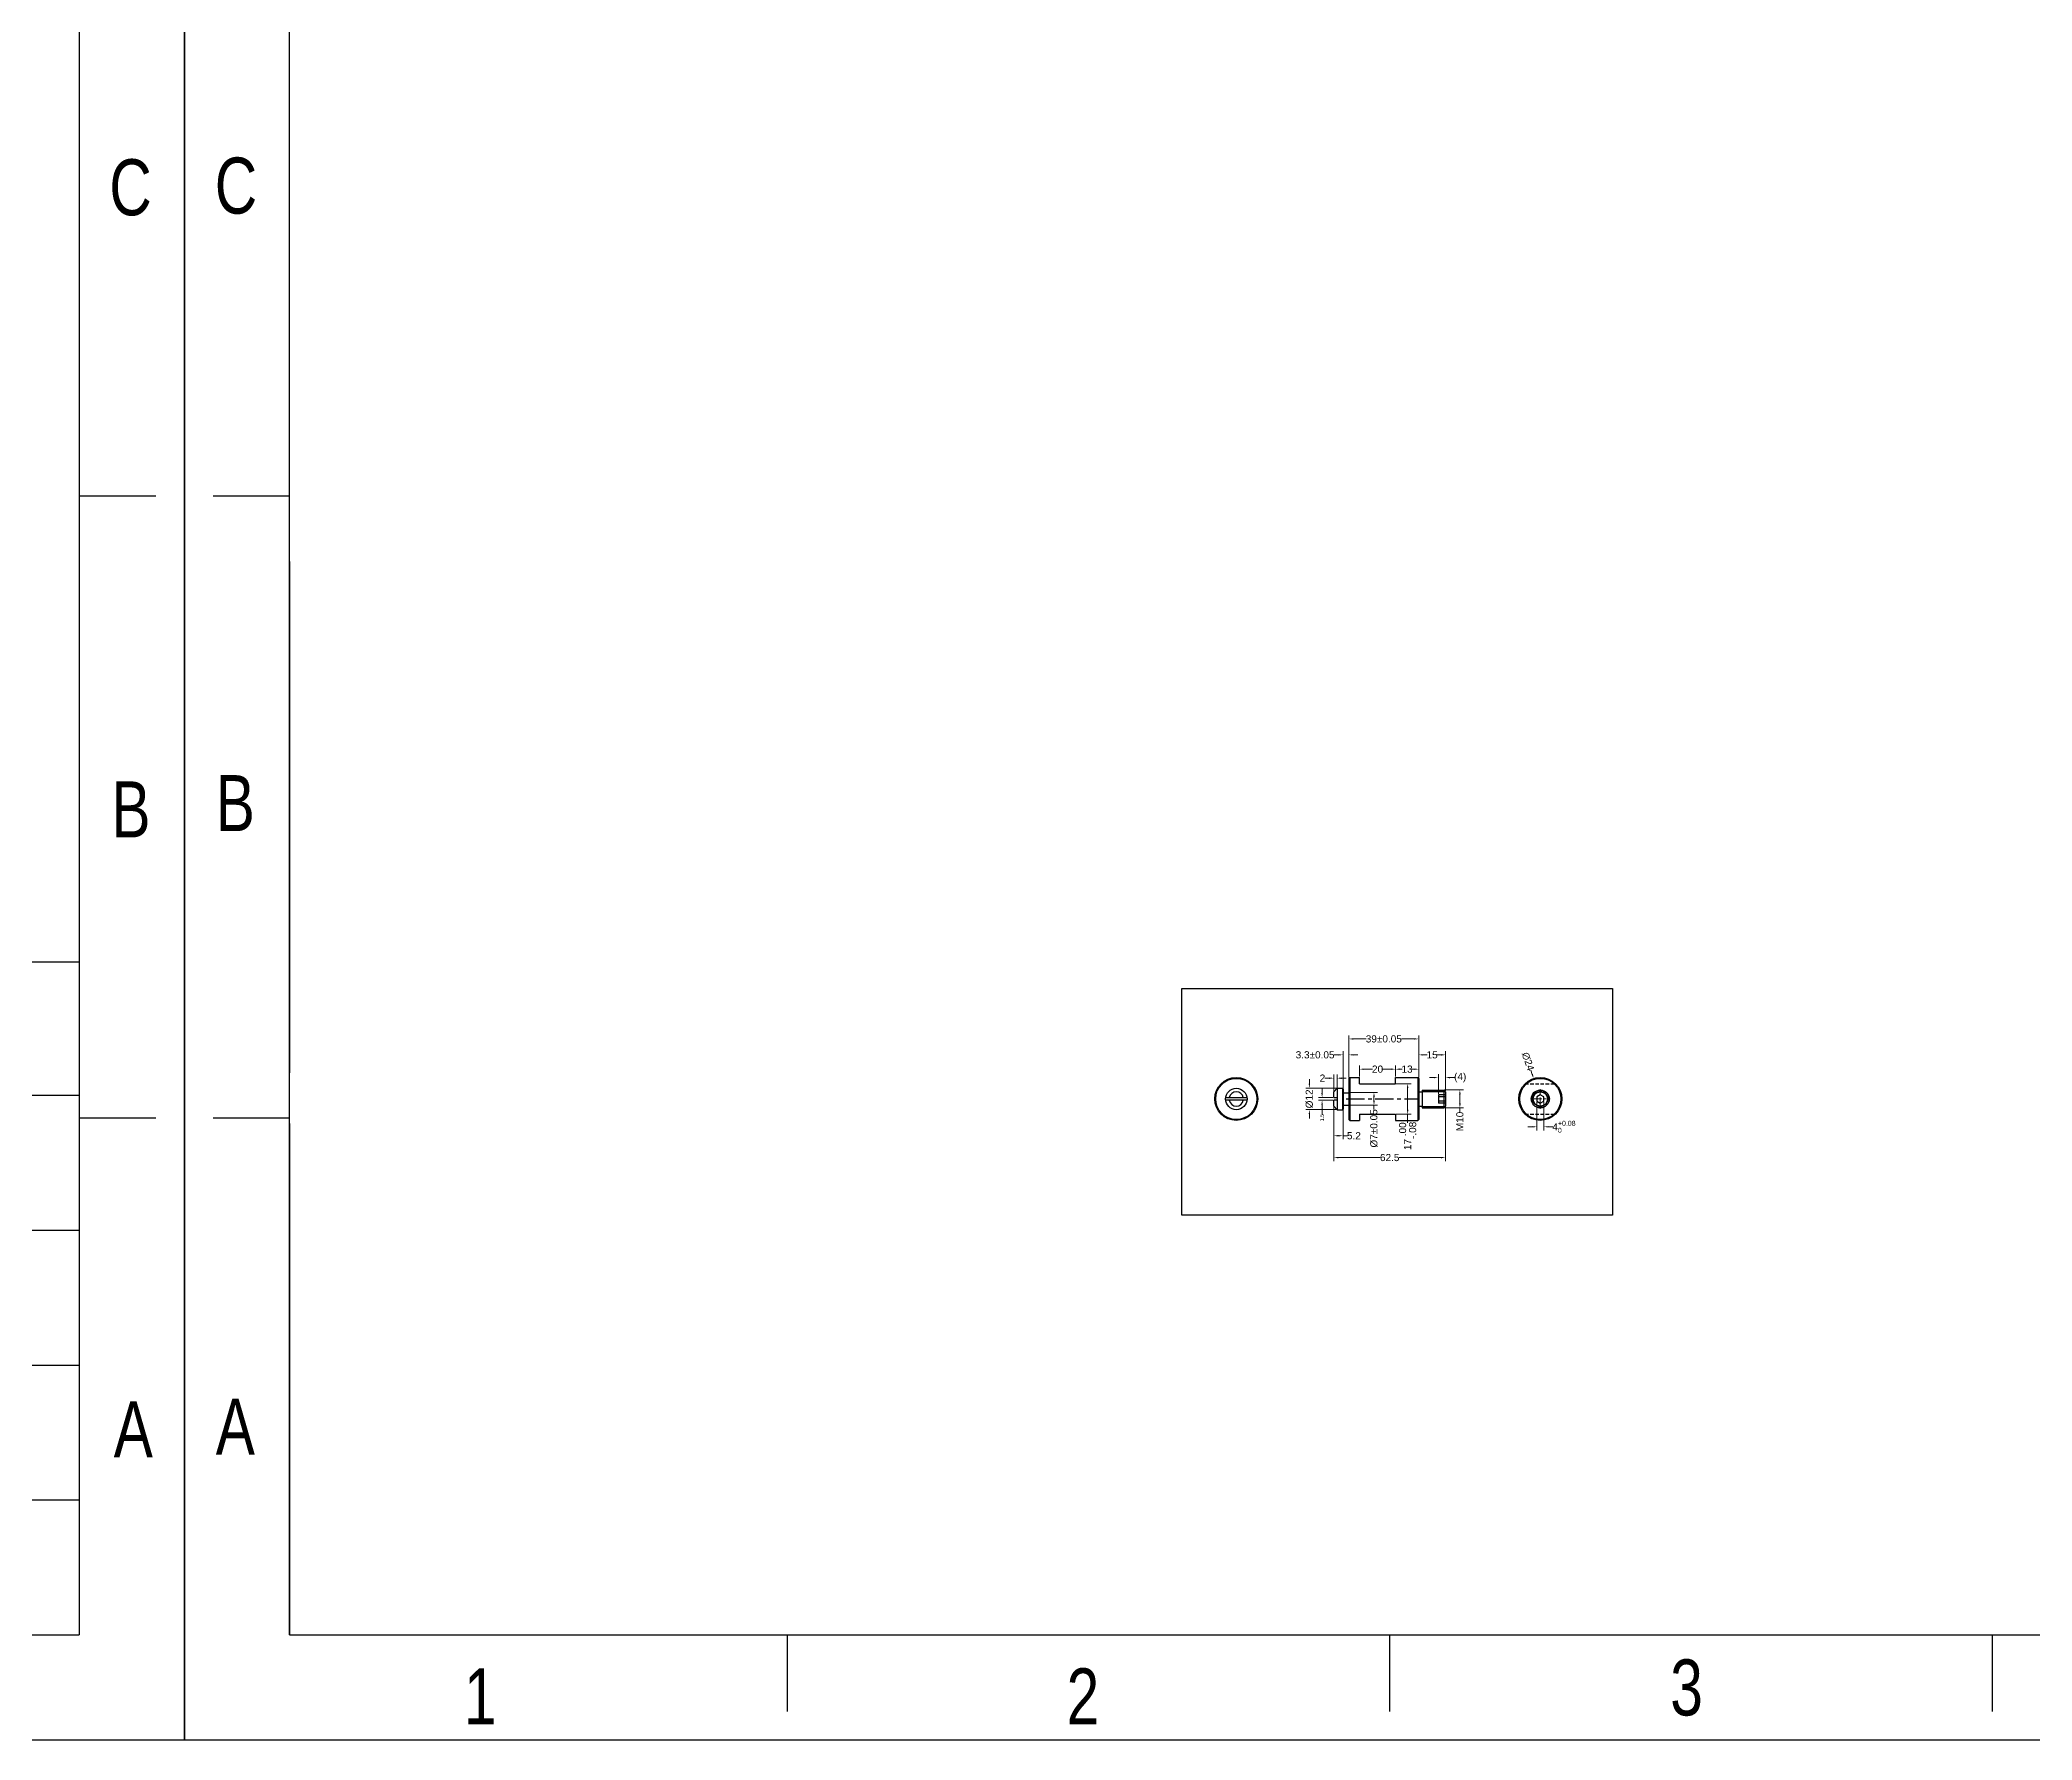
# Model space of a CAD drawing. Header units: millimetres. Extents: x -3132 to 28633, y 682 to 5849.
# Drawn here: x 16998 to 18111, y 682 to 1632 of the extents above; entities that cross this region are included whole.
import ezdxf

# ---------------------------------------------------------------- set-up
doc = ezdxf.new("R2010")
doc.units = ezdxf.units.MM
doc.linetypes.add('CENTER', pattern=[50.8, 31.75, -6.35, 6.35, -6.35])
doc.linetypes.add('HIDDEN', pattern=[9.525, 6.35, -3.175])
for name, color, linetype in [('02___PRT_ALL_AXES', 7, 'Continuous'), ('DEFAULT_2', 8, 'HIDDEN'), ('DIM', 4, 'Continuous')]:
    doc.layers.add(name, color=color, linetype=linetype)
doc.layers.add('screw', color=33, linetype='Continuous', lineweight=13)
doc.styles.add('CKSTANDARD', font='arial.ttf')
doc.styles.add('Roamns', font='romans.shx')
doc.styles.get("Standard").update_dxf_attribs({"font": 'arial.ttf'})
doc.dimstyles.new('0.4', dxfattribs={"dimscale": 10, "dimtxt": 0.4, "dimasz": 0.25, "dimexe": 0.2, "dimexo": 0.05, "dimgap": 0, "dimtad": 0, "dimzin": 9, "dimdsep": 46, "dimtxsty": 'Standard', "dimcen": 0, "dimclrd": 3, "dimclre": 3, "dimclrt": 3, "dimazin": 2, "dimtp": 0.01, "dimtm": 0.01, "dimtfac": 1, "dimtofl": 0, "dimtmove": 0, "dimatfit": 3, "dimfxl": 1, "dimtolj": 1, "dimtzin": 4, "dimlwd": 13, "dimlwe": 13, "dimarcsym": 0})

# ---------------------------------------------------------------- blocks, each defined once
blk = doc.blocks.new('standard template')
for p, q in [((456, 11245), (54, 11245)), ((37812, 11245), (37409, 11245)), ((456, 10901), (456, 8211)), ((456, 8211), (456, 10446)), ((456, 6313), (456, 10291)), ((23857, 8796), (37409, 8796)), ((23857, 8093), (37409, 8093)), ((456, 7973), (54, 7973)), ((37812, 7973), (37409, 7973)), ((456, 7944), (456, 5254)), ((23857, 7383), (37409, 7383)), ((23857, 6674), (37409, 6674)), ((23857, 5964), (37409, 5964)), ((456, 5254), (37409, 5254)), ((3074, 5254), (3074, 4851)), ((6246, 4851), (6246, 5254)), ((9418, 4851), (9418, 5254))]:
    blk.add_line(p, q)
blk.add_lwpolyline([(37963, 4700), (-97, 4700), (-97, 30879), (37963, 30879)], close=True)
at = {"color": 7}
for points in [[(456, 6674), (456, 5964), (456, 5254), (456, 30226), (37409, 30226), (37409, 5254)], [(456, 9631), (456, 8921), (456, 8211)]]:
    blk.add_lwpolyline(points, dxfattribs=at)
at = {"style": 'CKSTANDARD', "width": 0.75}
for s, p in [('C', (62, 12732)), ('C', (37567, 12723)), ('B', (67, 9483)), ('B', (37578, 9450)), ('A', (67, 6202)), ('A', (37590, 6188)), ('1', (1373, 4783)), ('2', (4545, 4783)), ('3', (7722, 4830))]:
    blk.add_text(s, height=295, dxfattribs=at).set_placement(p)
at = {"style": 'Roamns'}
for tag, p in [('PAGE_NAME', (27466, 7594)), ('PROJECT_NAME', (27466, 6884)), ('DRAWN_NAME', (27466, 6174)), ('VERSION', (34241, 6174)), ('SELECT_DATA', (27466, 5464)), ('PAGE_NUMBER', (34241, 5464))]:
    blk.add_attdef(tag, p, '', height=285, dxfattribs=at)
blk = doc.blocks.new('*D140')
at = {"layer": 'Defpoints', "color": 0, "transparency": 16777216}
for p in [(17782.2, 1045.4), (17782.2, 1035.4), (17791.2, 1035.4)]:
    blk.add_point(p, dxfattribs=at)
at = {"layer": 'DIM', "color": 3, "linetype": 'Continuous', "lineweight": 13, "transparency": 16777216}
for p, q in [((17782.7, 1045.4), (17793.2, 1045.4)), ((17791.2, 1042.9), (17791.2, 1037.9)), ((17782.7, 1035.4), (17793.2, 1035.4)), ((17791.2, 1035.4), (17791.2, 1032.9))]:
    blk.add_line(p, q, dxfattribs=at)
at = {"layer": 'DIM', "color": 3, "transparency": 16777216}
for points in [[(17790.8, 1042.9), (17791.7, 1042.9), (17791.2, 1045.4)], [(17790.8, 1037.9), (17791.7, 1037.9), (17791.2, 1035.4)]]:
    blk.add_solid(points, dxfattribs=at)
at = {"layer": 'DIM', "color": 3, "transparency": 16777216, "insert": (17791.2, 1027.8), "char_height": 4, "attachment_point": 5, "rotation": 90}
blk.add_mtext('\\A1;M10', dxfattribs=at)
blk = doc.blocks.new('*D141')
at = {"color": 3, "linetype": 'Continuous', "lineweight": 13, "transparency": 16777216}
for p, q in [((17768.2, 1052.4), (17768.2, 1067)), ((17770.7, 1065), (17773, 1065)), ((17780.7, 1065), (17778.4, 1065)), ((17783.2, 1044.9), (17783.2, 1067))]:
    blk.add_line(p, q, dxfattribs=at)
at = {"color": 3, "transparency": 16777216}
for points in [[(17770.7, 1065.4), (17770.7, 1064.6), (17768.2, 1065)], [(17780.7, 1065.4), (17780.7, 1064.6), (17783.2, 1065)]]:
    blk.add_solid(points, dxfattribs=at)
at = {"layer": 'Defpoints', "color": 0, "transparency": 16777216}
for p in [(17768.2, 1065), (17768.2, 1051.9), (17783.2, 1044.4)]:
    blk.add_point(p, dxfattribs=at)
at = {"color": 3, "transparency": 16777216, "insert": (17775.7, 1065), "char_height": 4, "attachment_point": 5}
blk.add_mtext('\\A1;15', dxfattribs=at)
blk = doc.blocks.new('*D142')
at = {"color": 3, "linetype": 'Continuous', "lineweight": 13, "transparency": 16777216}
for p, q in [((17729.2, 1052.4), (17729.2, 1075.9)), ((17731.7, 1073.9), (17738.9, 1073.9)), ((17765.7, 1073.9), (17758.6, 1073.9)), ((17768.2, 1052.4), (17768.2, 1075.9))]:
    blk.add_line(p, q, dxfattribs=at)
at = {"color": 3, "transparency": 16777216}
for points in [[(17731.7, 1074.3), (17731.7, 1073.5), (17729.2, 1073.9)], [(17765.7, 1074.3), (17765.7, 1073.5), (17768.2, 1073.9)]]:
    blk.add_solid(points, dxfattribs=at)
at = {"layer": 'Defpoints', "color": 0, "transparency": 16777216}
for p in [(17768.2, 1073.9), (17729.2, 1051.9), (17768.2, 1051.9)]:
    blk.add_point(p, dxfattribs=at)
at = {"color": 3, "transparency": 16777216, "insert": (17748.7, 1073.9), "char_height": 4, "attachment_point": 5}
blk.add_mtext('\\A1;39%%P0.05', dxfattribs=at)
blk = doc.blocks.new('*D143')
at = {"color": 3, "linetype": 'Continuous', "lineweight": 13, "transparency": 16777216}
for p, q in [((17723.4, 1065), (17720.9, 1065)), ((17725.9, 1046.6), (17725.9, 1067)), ((17729.2, 1052.4), (17729.2, 1067)), ((17731.7, 1065), (17734.2, 1065))]:
    blk.add_line(p, q, dxfattribs=at)
at = {"color": 3, "transparency": 16777216}
for points in [[(17723.4, 1065.4), (17723.4, 1064.6), (17725.9, 1065)], [(17731.7, 1065.4), (17731.7, 1064.6), (17729.2, 1065)]]:
    blk.add_solid(points, dxfattribs=at)
at = {"layer": 'Defpoints', "color": 0, "transparency": 16777216}
for p in [(17725.9, 1065), (17729.2, 1051.9), (17725.9, 1046.1)]:
    blk.add_point(p, dxfattribs=at)
at = {"color": 3, "transparency": 16777216, "insert": (17710.3, 1065), "char_height": 4, "attachment_point": 5}
blk.add_mtext('\\A1;3.3%%P0.05', dxfattribs=at)
blk = doc.blocks.new('*D144')
at = {"color": 3, "linetype": 'Continuous', "lineweight": 13, "transparency": 16777216}
for p, q in [((17720.7, 1035.9), (17720.7, 1017.8)), ((17725.9, 1034.2), (17725.9, 1017.8)), ((17723.2, 1019.8), (17723.4, 1019.8)), ((17725.9, 1019.8), (17728.4, 1019.8))]:
    blk.add_line(p, q, dxfattribs=at)
at = {"color": 3, "transparency": 16777216}
for points in [[(17723.2, 1020.2), (17723.2, 1019.4), (17720.7, 1019.8)], [(17723.4, 1020.2), (17723.4, 1019.4), (17725.9, 1019.8)]]:
    blk.add_solid(points, dxfattribs=at)
at = {"layer": 'Defpoints', "color": 0, "transparency": 16777216}
for p in [(17720.7, 1036.4), (17725.9, 1034.7), (17725.9, 1019.8)]:
    blk.add_point(p, dxfattribs=at)
at = {"color": 3, "transparency": 16777216, "insert": (17732, 1019.8), "char_height": 4, "attachment_point": 5}
blk.add_mtext('\\A1;5.2', dxfattribs=at)
blk = doc.blocks.new('*D145')
at = {"color": 3, "linetype": 'Continuous', "lineweight": 13, "transparency": 16777216}
for p, q in [((17720.7, 1035.9), (17720.7, 1005.6)), ((17783.2, 1035.9), (17783.2, 1005.6)), ((17723.2, 1007.6), (17746.7, 1007.6)), ((17780.7, 1007.6), (17757.2, 1007.6))]:
    blk.add_line(p, q, dxfattribs=at)
at = {"color": 3, "transparency": 16777216}
for points in [[(17723.2, 1008), (17723.2, 1007.2), (17720.7, 1007.6)], [(17780.7, 1008), (17780.7, 1007.2), (17783.2, 1007.6)]]:
    blk.add_solid(points, dxfattribs=at)
at = {"layer": 'Defpoints', "color": 0, "transparency": 16777216}
for p in [(17720.7, 1036.4), (17783.2, 1036.4), (17783.2, 1007.6)]:
    blk.add_point(p, dxfattribs=at)
at = {"color": 3, "transparency": 16777216, "insert": (17752, 1007.6), "char_height": 4, "attachment_point": 5}
blk.add_mtext('\\A1;62.5', dxfattribs=at)
blk = doc.blocks.new('*D146')
at = {"color": 3, "linetype": 'Continuous', "lineweight": 13, "transparency": 16777216}
for p, q in [((17720.2, 1041.1), (17712.2, 1041.1)), ((17720.2, 1039.6), (17712.2, 1039.6)), ((17714.2, 1043.6), (17714.2, 1046.1)), ((17714.2, 1037.1), (17714.2, 1031.6))]:
    blk.add_line(p, q, dxfattribs=at)
at = {"color": 3, "transparency": 16777216}
for points in [[(17713.8, 1043.6), (17714.6, 1043.6), (17714.2, 1041.1)], [(17713.8, 1037.1), (17714.6, 1037.1), (17714.2, 1039.6)]]:
    blk.add_solid(points, dxfattribs=at)
at = {"layer": 'Defpoints', "color": 0, "transparency": 16777216}
for p in [(17714.2, 1039.6), (17720.7, 1041.1), (17720.7, 1039.6)]:
    blk.add_point(p, dxfattribs=at)
at = {"color": 3, "transparency": 16777216, "insert": (17714.2, 1029.9), "char_height": 4, "attachment_point": 5, "rotation": 90}
blk.add_mtext('\\A1;{\\H0.5x;1.5}', dxfattribs=at)
blk = doc.blocks.new('*D147')
at = {"color": 3, "linetype": 'Continuous', "lineweight": 13, "transparency": 16777216}
for p, q in [((17718.2, 1052), (17715.7, 1052)), ((17720.7, 1041.6), (17720.7, 1054)), ((17722.7, 1040.1), (17722.7, 1054)), ((17725.2, 1052), (17727.7, 1052))]:
    blk.add_line(p, q, dxfattribs=at)
at = {"color": 3, "transparency": 16777216}
for points in [[(17718.2, 1052.4), (17718.2, 1051.5), (17720.7, 1052)], [(17725.2, 1052.4), (17725.2, 1051.5), (17722.7, 1052)]]:
    blk.add_solid(points, dxfattribs=at)
at = {"layer": 'Defpoints', "color": 0, "transparency": 16777216}
for p in [(17722.7, 1052), (17720.7, 1041.1), (17722.7, 1039.6)]:
    blk.add_point(p, dxfattribs=at)
at = {"color": 3, "transparency": 16777216, "insert": (17714.4, 1052), "char_height": 4, "attachment_point": 5}
blk.add_mtext('\\A1;2', dxfattribs=at)
blk = doc.blocks.new('*D148')
at = {"color": 3, "linetype": 'Continuous', "lineweight": 13, "transparency": 16777216}
for p, q in [((17707.1, 1048.9), (17707.1, 1051.4)), ((17722.2, 1046.4), (17705.1, 1046.4)), ((17722.2, 1034.4), (17705.1, 1034.4)), ((17707.1, 1031.9), (17707.1, 1029.4))]:
    blk.add_line(p, q, dxfattribs=at)
at = {"color": 3, "transparency": 16777216}
for points in [[(17706.7, 1048.9), (17707.5, 1048.9), (17707.1, 1046.4)], [(17706.7, 1031.9), (17707.5, 1031.9), (17707.1, 1034.4)]]:
    blk.add_solid(points, dxfattribs=at)
at = {"layer": 'Defpoints', "color": 0, "transparency": 16777216}
for p in [(17722.7, 1046.4), (17707.1, 1034.4), (17722.7, 1034.4)]:
    blk.add_point(p, dxfattribs=at)
at = {"color": 3, "transparency": 16777216, "insert": (17707.1, 1040.4), "char_height": 4, "attachment_point": 5, "rotation": 90}
blk.add_mtext('\\A1;%%c12', dxfattribs=at)
blk = doc.blocks.new('*D149')
at = {"color": 3, "linetype": 'Continuous', "lineweight": 13, "transparency": 16777216}
for p, q in [((17834.2, 1038.7), (17834.2, 1022.8)), ((17838.2, 1038.7), (17838.2, 1022.8)), ((17831.7, 1024.8), (17829.2, 1024.8)), ((17840.7, 1024.8), (17843.2, 1024.8))]:
    blk.add_line(p, q, dxfattribs=at)
at = {"color": 3, "transparency": 16777216}
for points in [[(17831.7, 1025.2), (17831.7, 1024.4), (17834.2, 1024.8)], [(17840.7, 1025.2), (17840.7, 1024.4), (17838.2, 1024.8)]]:
    blk.add_solid(points, dxfattribs=at)
at = {"layer": 'Defpoints', "color": 0, "transparency": 16777216}
for p in [(17834.2, 1039.2), (17838.2, 1039.2), (17838.2, 1024.8)]:
    blk.add_point(p, dxfattribs=at)
at = {"color": 3, "transparency": 16777216, "insert": (17849.4, 1024.8), "char_height": 4, "attachment_point": 5}
blk.add_mtext('\\A1;4{\\H0.7x;\\S+0.08^ 0;}', dxfattribs=at)
blk = doc.blocks.new('*D150')
at = {"color": 3, "linetype": 'Continuous', "lineweight": 13, "transparency": 16777216}
for p, q in [((17776.7, 1052.3), (17774.2, 1052.3)), ((17779.2, 1043.2), (17779.2, 1054.3)), ((17783.2, 1044.9), (17783.2, 1054.3)), ((17785.7, 1052.3), (17788.2, 1052.3))]:
    blk.add_line(p, q, dxfattribs=at)
at = {"color": 3, "transparency": 16777216}
for points in [[(17776.7, 1052.7), (17776.7, 1051.9), (17779.2, 1052.3)], [(17785.7, 1052.7), (17785.7, 1051.9), (17783.2, 1052.3)]]:
    blk.add_solid(points, dxfattribs=at)
at = {"layer": 'Defpoints', "color": 0, "transparency": 16777216}
for p in [(17783.2, 1052.3), (17779.2, 1042.7), (17783.2, 1044.4)]:
    blk.add_point(p, dxfattribs=at)
at = {"color": 3, "transparency": 16777216, "insert": (17791.4, 1052.3), "char_height": 4, "attachment_point": 5}
blk.add_mtext('\\A1;(4)', dxfattribs=at)
blk = doc.blocks.new('*D151')
at = {"color": 3, "linetype": 'Continuous', "lineweight": 13, "transparency": 16777216}
for p, q in [((17729.7, 1043.9), (17745.2, 1043.9)), ((17729.7, 1036.9), (17745.2, 1036.9)), ((17743.2, 1041.4), (17743.2, 1039.4)), ((17743.2, 1036.9), (17743.2, 1034.4))]:
    blk.add_line(p, q, dxfattribs=at)
at = {"color": 3, "transparency": 16777216}
for points in [[(17742.8, 1041.4), (17743.7, 1041.4), (17743.2, 1043.9)], [(17742.8, 1039.4), (17743.7, 1039.4), (17743.2, 1036.9)]]:
    blk.add_solid(points, dxfattribs=at)
at = {"layer": 'Defpoints', "color": 0, "transparency": 16777216}
for p in [(17729.2, 1043.9), (17729.2, 1036.9), (17743.2, 1036.9)]:
    blk.add_point(p, dxfattribs=at)
at = {"color": 3, "transparency": 16777216, "insert": (17743.2, 1023.9), "char_height": 4, "attachment_point": 5, "rotation": 90}
blk.add_mtext('\\A1;%%C7%%P0.05', dxfattribs=at)
blk = doc.blocks.new('*D152')
at = {"layer": 'Defpoints', "color": 0, "transparency": 16777216}
for p in [(17832.4, 1051.8), (17839.9, 1029)]:
    blk.add_point(p, dxfattribs=at)
at = {"layer": 'DIM', "color": 3, "linetype": 'Continuous', "lineweight": 13, "transparency": 16777216}
blk.add_line((17830.9, 1056.5), (17831.7, 1054.1), dxfattribs=at)
at = {"layer": 'DIM', "color": 3, "transparency": 16777216}
blk.add_solid([(17832.1, 1054.3), (17831.3, 1054), (17832.4, 1051.8)], dxfattribs=at)
at = {"layer": 'DIM', "color": 3, "transparency": 16777216, "insert": (17829.3, 1061.3), "char_height": 4, "attachment_point": 5, "rotation": 288.0943}
blk.add_mtext('\\A1;∅24', dxfattribs=at)
blk = doc.blocks.new('*D153')
at = {"color": 3, "linetype": 'Continuous', "lineweight": 13, "transparency": 16777216}
for p, q in [((17755.2, 1052.9), (17755.2, 1059)), ((17768.2, 1052.4), (17768.2, 1059)), ((17757.7, 1057), (17759, 1057)), ((17765.7, 1057), (17764.4, 1057))]:
    blk.add_line(p, q, dxfattribs=at)
at = {"color": 3, "transparency": 16777216}
for points in [[(17757.7, 1057.4), (17757.7, 1056.6), (17755.2, 1057)], [(17765.7, 1057.4), (17765.7, 1056.6), (17768.2, 1057)]]:
    blk.add_solid(points, dxfattribs=at)
at = {"layer": 'Defpoints', "color": 0, "transparency": 16777216}
for p in [(17755.2, 1057), (17755.2, 1052.4), (17768.2, 1051.9)]:
    blk.add_point(p, dxfattribs=at)
at = {"color": 3, "transparency": 16777216, "insert": (17761.7, 1057), "char_height": 4, "attachment_point": 5}
blk.add_mtext('\\A1;13', dxfattribs=at)
blk = doc.blocks.new('*D154')
at = {"color": 3, "linetype": 'Continuous', "lineweight": 13, "transparency": 16777216}
for p, q in [((17735.2, 1052.9), (17735.2, 1059)), ((17755.2, 1052.9), (17755.2, 1059)), ((17737.7, 1057), (17742.3, 1057)), ((17752.7, 1057), (17748.1, 1057))]:
    blk.add_line(p, q, dxfattribs=at)
at = {"color": 3, "transparency": 16777216}
for points in [[(17737.7, 1057.4), (17737.7, 1056.6), (17735.2, 1057)], [(17752.7, 1057.4), (17752.7, 1056.6), (17755.2, 1057)]]:
    blk.add_solid(points, dxfattribs=at)
at = {"layer": 'Defpoints', "color": 0, "transparency": 16777216}
for p in [(17735.2, 1057), (17735.2, 1052.4), (17755.2, 1052.4)]:
    blk.add_point(p, dxfattribs=at)
at = {"color": 3, "transparency": 16777216, "insert": (17745.2, 1057), "char_height": 4, "attachment_point": 5}
blk.add_mtext('\\A1;{\\C1;20}', dxfattribs=at)
blk = doc.blocks.new('*D155')
at = {"color": 3, "linetype": 'Continuous', "lineweight": 13, "transparency": 16777216}
for p, q in [((17755.7, 1048.9), (17764, 1048.9)), ((17762, 1046.4), (17762, 1034.4)), ((17755.7, 1031.9), (17764, 1031.9)), ((17762, 1031.9), (17762, 1027.1))]:
    blk.add_line(p, q, dxfattribs=at)
at = {"color": 3, "transparency": 16777216}
for points in [[(17761.6, 1046.4), (17762.5, 1046.4), (17762, 1048.9)], [(17761.6, 1034.4), (17762.5, 1034.4), (17762, 1031.9)]]:
    blk.add_solid(points, dxfattribs=at)
at = {"layer": 'Defpoints', "color": 0, "transparency": 16777216}
for p in [(17755.2, 1048.9), (17755.2, 1031.9), (17762, 1031.9)]:
    blk.add_point(p, dxfattribs=at)
at = {"color": 3, "transparency": 16777216, "insert": (17762, 1019.7), "char_height": 4, "attachment_point": 5, "rotation": 90}
blk.add_mtext('\\A1;{\\C1;17\\S .00^ -.08;}', dxfattribs=at)

msp = doc.modelspace()

# ---------------------------------------------------------------- linework, layer by layer
at = {"color": 7, "linetype": 'Continuous'}
for p, q in [((17729.706, 1052.364), (17729.206, 1051.864)), ((17729.206, 1051.864), (17729.206, 1028.864)), ((17729.706, 1052.364), (17735.206, 1052.364)), ((17729.706, 1052.364), (17729.706, 1028.364)), ((17735.206, 1048.864), (17735.206, 1052.364)), ((17735.206, 1048.864), (17755.206, 1048.864)), ((17755.206, 1052.364), (17767.706, 1052.364)), ((17755.206, 1048.864), (17755.206, 1052.364)), ((17767.706, 1052.364), (17767.706, 1028.364)), ((17768.206, 1051.864), (17767.706, 1052.364)), ((17768.206, 1051.864), (17768.206, 1028.864)), ((17660.288, 1041.114), (17672.194, 1041.114)), ((17672.194, 1039.614), (17660.288, 1039.614)), ((17720.706, 1044.364), (17722.706, 1046.364)), ((17720.706, 1041.114), (17720.706, 1044.364)), ((17720.706, 1041.114), (17722.706, 1041.114)), ((17722.706, 1039.614), (17720.706, 1039.614)), ((17720.706, 1036.364), (17720.706, 1039.614)), ((17720.706, 1036.364), (17722.706, 1034.364)), ((17722.706, 1046.364), (17725.606, 1046.364)), ((17722.706, 1046.364), (17722.706, 1034.364)), ((17725.906, 1046.064), (17725.606, 1046.364)), ((17725.606, 1046.364), (17725.606, 1034.364)), ((17725.906, 1046.064), (17725.906, 1034.664)), ((17768.206, 1044.364), (17770.206, 1044.364)), ((17768.206, 1036.364), (17770.206, 1036.364)), ((17770.206, 1045.364), (17770.206, 1035.364)), ((17770.206, 1045.364), (17782.206, 1045.364)), ((17782.206, 1045.364), (17782.206, 1035.364)), ((17783.206, 1044.364), (17782.206, 1045.364)), ((17783.206, 1036.364), (17782.206, 1035.364)), ((17783.206, 1044.364), (17783.206, 1036.364)), ((17836.174, 1042.674), (17834.174, 1041.519)), ((17834.174, 1041.519), (17834.174, 1039.209)), ((17834.174, 1039.209), (17836.174, 1038.055)), ((17838.174, 1041.519), (17836.174, 1042.674)), ((17836.174, 1038.055), (17838.174, 1039.209)), ((17838.174, 1039.209), (17838.174, 1041.519)), ((17722.706, 1034.364), (17725.606, 1034.364)), ((17725.906, 1034.664), (17725.606, 1034.364)), ((17729.706, 1028.364), (17729.206, 1028.864)), ((17729.706, 1028.364), (17735.206, 1028.364)), ((17735.206, 1031.864), (17735.206, 1028.364)), ((17735.206, 1031.864), (17755.206, 1031.864)), ((17755.206, 1031.864), (17755.206, 1028.364)), ((17755.206, 1028.364), (17767.706, 1028.364)), ((17768.206, 1028.864), (17767.706, 1028.364)), ((17770.206, 1035.364), (17782.206, 1035.364))]:
    msp.add_line(p, q, dxfattribs=at)
at = {"color": 8, "linetype": 'HIDDEN', "ltscale": 0.3}
for p, q in [((17827.704, 1048.864), (17844.645, 1048.864)), ((17827.704, 1031.864), (17844.645, 1031.864))]:
    msp.add_line(p, q, dxfattribs=at)
at = {"color": 1, "linetype": 'CENTER', "ltscale": 0.32}
msp.add_line((17727.706, 1040.364), (17767.706, 1040.364), dxfattribs=at)
at = {"color": 8, "linetype": 'Continuous'}
for p, q in [((17770.206, 1044.614), (17782.956, 1044.614)), ((17770.206, 1036.114), (17782.956, 1036.114))]:
    msp.add_line(p, q, dxfattribs=at)
msp.add_lwpolyline([(17635.864, 1102.108), (17876.583, 1102.108), (17876.583, 975.368), (17635.864, 975.368)], close=True)
at = {"color": 7, "linetype": 'Continuous'}
for centre, radius in [((17666.241, 1040.364), 12), ((17666.241, 1040.364), 11.5), ((17836.174, 1040.364), 12), ((17836.174, 1040.364), 11.5), ((17666.241, 1040.364), 6), ((17836.174, 1040.364), 5), ((17836.174, 1040.364), 4)]:
    msp.add_circle(centre, radius, dxfattribs=at)
at = {"color": 8, "linetype": 'Continuous'}
msp.add_circle((17836.174, 1040.364), 4.25, dxfattribs=at)
at = {"color": 7, "linetype": 'Continuous'}
for start, end in [(10.806923, 169.193077), (190.806923, 349.193077)]:
    msp.add_arc((17666.241, 1040.364), 4, start, end, dxfattribs=at)
at = {"layer": '02___PRT_ALL_AXES', "color": 7, "linetype": 'Continuous'}
for p, q in [((17725.906, 1043.864), (17729.206, 1043.864)), ((17725.906, 1036.864), (17729.206, 1036.864))]:
    msp.add_line(p, q, dxfattribs=at)
at = {"layer": 'DEFAULT_2', "color": 8, "linetype": 'HIDDEN'}
for p, q in [((17779.206, 1042.674), (17779.206, 1038.055)), ((17783.206, 1042.674), (17779.206, 1042.674)), ((17783.206, 1041.519), (17779.206, 1041.519)), ((17783.206, 1039.209), (17779.206, 1039.209)), ((17783.206, 1038.055), (17779.206, 1038.055))]:
    msp.add_line(p, q, dxfattribs=at)
at = {"layer": 'screw', "color": 1, "linetype": 'CENTER', "ltscale": 0.2}
for p, q in [((17830.674, 1040.364), (17841.674, 1040.364)), ((17836.174, 1034.864), (17836.174, 1045.864))]:
    msp.add_line(p, q, dxfattribs=at)

# ---------------------------------------------------------------- block references
at = {"lineweight": -3, "transparency": 33554595, "xscale": 0.1062003192476745, "yscale": 0.1062003192476745, "zscale": 0.1062003192476745}
for p in [(13046.732, 182.912), (17088.721, 182.912)]:
    msp.add_blockref('standard template', p, dxfattribs=at)

# ---------------------------------------------------------------- dimensions: what is measured, and where the dimension line sits
for base, p1, p2, text, picture, middle in [((17768.206, 1073.916), (17729.206, 1051.864), (17768.206, 1051.864), '<>%%P0.05', '*D142', (17748.706, 1073.916)), ((17725.906, 1065.003), (17729.206, 1051.864), (17725.906, 1046.064), '<>%%P0.05', '*D143', (17710.28, 1065.003)), ((17735.206, 1056.988), (17755.206, 1052.364), (17735.206, 1052.364), '{\\C1;<>}', '*D154', (17745.206, 1056.988)), ((17838.174, 1024.81), (17834.174, 1039.209), (17838.174, 1039.209), '<>{\\H0.7x;\\S+0.08^ 0;}', '*D149', (17849.447, 1024.81))]:
    dim = msp.add_linear_dim(base=base, p1=p1, p2=p2, text=text, dimstyle='0.4')
    dim.commit()
    dim.dimension.update_dxf_attribs({"geometry": picture, "text_midpoint": middle})
for base, p1, p2, picture, middle in [((17755.206, 1056.988), (17768.206, 1051.864), (17755.206, 1052.364), '*D153', (17761.706, 1056.988)), ((17768.206, 1065.003), (17783.206, 1044.364), (17768.206, 1051.864), '*D141', (17775.706, 1065.003)), ((17725.906, 1019.806), (17720.706, 1036.386), (17725.906, 1034.664), '*D144', (17732.026, 1019.806)), ((17783.206, 1007.597), (17720.706, 1036.364), (17783.206, 1036.364), '*D145', (17751.956, 1007.597))]:
    dim = msp.add_linear_dim(base=base, p1=p1, p2=p2, dimstyle='0.4')
    dim.commit()
    dim.dimension.update_dxf_attribs({"geometry": picture, "text_midpoint": middle})
for base, p1, p2, text, picture, middle in [((17707.121, 1034.364), (17722.706, 1046.364), (17722.706, 1034.364), '%%c<>', '*D148', (17707.121, 1040.364)), ((17714.169, 1039.614), (17720.706, 1041.114), (17720.706, 1039.614), '{\\H0.5x;<>}', '*D146', (17714.169, 1029.859)), ((17743.234, 1036.864), (17729.206, 1043.864), (17729.206, 1036.864), '%%C<>%%P0.05', '*D151', (17743.234, 1023.891))]:
    dim = msp.add_linear_dim(base=base, p1=p1, p2=p2, angle=90, text=text, dimstyle='0.4')
    dim.commit()
    dim.dimension.update_dxf_attribs({"geometry": picture, "text_midpoint": middle, "dimtype": 160})
dim = msp.add_linear_dim(base=(17722.706, 1051.957), p1=(17720.706, 1041.114), p2=(17722.706, 1039.614), dimstyle='0.4')
dim.commit()
dim.dimension.update_dxf_attribs({"geometry": '*D147', "text_midpoint": (17714.381, 1051.957), "dimtype": 160})
dim = msp.add_linear_dim(base=(17762.048, 1031.864), p1=(17755.206, 1048.864), p2=(17755.206, 1031.864), angle=90, text='{\\C1;<>}', dimstyle='0.4', override={"dimgap": 0, "dimtol": 1, "dimlim": 0, "dimtp": 0, "dimtm": 0.08})
dim.commit()
dim.dimension.update_dxf_attribs({"geometry": '*D155', "text_midpoint": (17762.048, 1019.657), "dimtype": 160})
dim = msp.add_linear_dim(base=(17783.206, 1052.316), p1=(17779.206, 1042.674), p2=(17783.206, 1044.364), text='(<>)', dimstyle='0.4')
dim.commit()
dim.dimension.update_dxf_attribs({"geometry": '*D150', "text_midpoint": (17791.35, 1052.316), "dimtype": 160})
at = {"layer": 'DIM'}
dim = msp.add_diameter_dim_2p(p1=(17839.901, 1028.958), p2=(17832.447, 1051.771), dimstyle='0.4', dxfattribs=at)
dim.commit()
dim.dimension.update_dxf_attribs({"geometry": '*D152', "text_midpoint": (17829.331, 1061.307)})
dim = msp.add_linear_dim(base=(17791.247, 1035.364), p1=(17782.206, 1045.364), p2=(17782.206, 1035.364), angle=90, text='M<>', dimstyle='0.4', dxfattribs=at)
dim.commit()
dim.dimension.update_dxf_attribs({"geometry": '*D140', "text_midpoint": (17791.247, 1027.77)})

doc.saveas('drawing.dxf')
